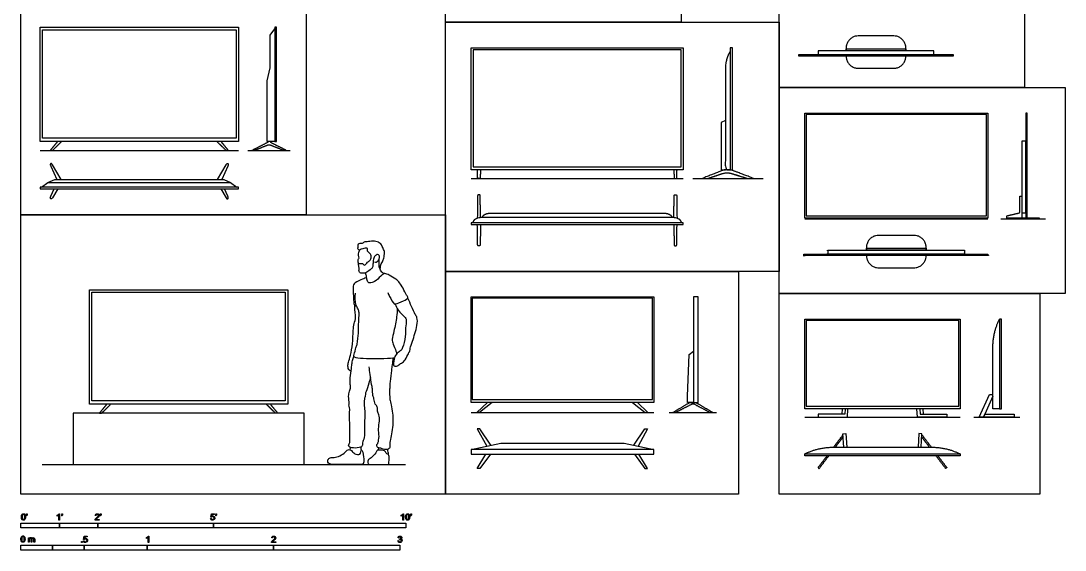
# Model space of a CAD drawing. Header units: millimetres. Extents: x 0.06 to 8.59, y -0.35 to 9.46.
# Drawn here: x 0.06 to 8.32, y -0.35 to 3.84 of the extents above; entities that cross this region are included whole.
import ezdxf

# ---------------------------------------------------------------- set-up
doc = ezdxf.new("R2010")
doc.units = ezdxf.units.MM
for name, color, linetype, true_color in [('AG-DETAIL-DIAGRAM', 7, 'Continuous', 0xccff66), ('AG-DIAGRAM', 7, 'Continuous', 0xfecc66), ('AG-DIGITAL', 7, 'Continuous', 0x66ccff), ('AG-PEOPLE', 7, 'Continuous', 0xfc6666), ('N-SYMB', 7, 'Continuous', 0x800040), ('X-VPRT', 6, 'Continuous', 0xff00ff)]:
    doc.layers.add(name, color=color, linetype=linetype, true_color=true_color)

msp = doc.modelspace()

# ---------------------------------------------------------------- linework, layer by layer
at = {"layer": 'AG-DETAIL-DIAGRAM'}
msp.add_lwpolyline([(0.4701, 0.7358), (0.4701, 0.3294), (2.2989, 0.3294), (2.2989, 0.7358)], close=True, dxfattribs=at)
at = {"layer": 'AG-DIAGRAM'}
msp.add_line((0.2251, 0.3294), (3.1029, 0.3294), dxfattribs=at)
for points in [[(0.2097, 2.8166), (1.7794, 2.8166)], [(1.8545, 2.8166), (2.1894, 2.8166)], [(3.6215, 2.5967), (5.3005, 2.5967)], [(5.3753, 2.5967), (5.9343, 2.5967)], [(6.2631, 2.2748), (7.7109, 2.2748)], [(7.8153, 2.2748), (8.1685, 2.2748)], [(3.6215, 0.7423), (5.0668, 0.7423)], [(5.1893, 0.7423), (5.564, 0.7423)], [(6.2631, 0.7036), (7.4918, 0.7036)], [(7.5998, 0.7036), (7.9649, 0.7036)]]:
    msp.add_lwpolyline(points, dxfattribs=at)
at = {"layer": 'AG-DIGITAL'}
for points in [[(0.2097, 3.7936), (1.7794, 3.7936), (1.7794, 2.8894), (0.2097, 2.8894)], [(0.2287, 3.7745), (1.7603, 3.7745), (1.7603, 2.9148), (0.2287, 2.9148)], [(2.0799, 3.7936), (2.0673, 3.7936), (2.0673, 2.8894), (2.0799, 2.8894)], [(3.6215, 3.6305), (5.3005, 3.6305), (5.3005, 2.6653), (3.6215, 2.6653)], [(3.6365, 2.6879), (5.2855, 2.6879), (5.2855, 3.6155), (3.6365, 3.6155)], [(5.6895, 3.6305), (5.6726, 3.6305), (5.6726, 2.6653), (5.6895, 2.6653)], [(7.441, 3.5765), (6.2123, 3.5765), (6.2123, 3.5665), (7.441, 3.5665)], [(7.284, 3.6077), (6.3694, 3.6077), (6.3694, 3.5765), (7.284, 3.5765)], [(7.0632, 3.6233), (7.0632, 3.6077), (6.5901, 3.6077), (6.5901, 3.6233)], [(6.2631, 3.113), (7.7109, 3.113), (7.7109, 2.281), (6.2631, 2.281)], [(6.2732, 2.2998), (7.7008, 2.2998), (7.7008, 3.1029), (6.2732, 3.1029)], [(8.0125, 3.113), (8.0125, 2.281), (8.0226, 2.281), (8.0226, 3.113)], [(7.9813, 2.8903), (7.9813, 2.3241), (8.0125, 2.3241), (8.0125, 2.8903)], [(0.2097, 2.5146), (1.7794, 2.5146), (1.7794, 2.5271), (0.2097, 2.5271)], [(5.3005, 2.2303), (5.3005, 2.2453), (3.6215, 2.2453), (3.6215, 2.2303)], [(7.2236, 2.2748), (7.2236, 2.281), (6.7505, 2.281), (6.7505, 2.2748)], [(7.8633, 2.2748), (8.1205, 2.2748), (8.1205, 2.281), (7.8633, 2.281)], [(7.2236, 2.0426), (7.2236, 2.027), (6.7505, 2.027), (6.7505, 2.0426)], [(0.5997, 1.7128), (2.1694, 1.7128), (2.1694, 0.8086), (0.5997, 0.8086)], [(0.6187, 1.6938), (2.1503, 1.6938), (2.1503, 0.834), (0.6187, 0.834)], [(3.6215, 1.6567), (5.0668, 1.6567), (5.0668, 0.8211), (3.6215, 0.8211)], [(5.42, 1.6567), (5.3827, 1.6567), (5.3827, 0.8211), (5.42, 0.8211)], [(3.6303, 0.8449), (5.058, 0.8449), (5.058, 1.6479), (3.6303, 1.6479)], [(6.2631, 1.4815), (7.4918, 1.4815), (7.4918, 0.7703), (6.2631, 0.7703)], [(6.273, 0.7915), (7.4819, 0.7915), (7.4819, 1.4715), (6.273, 1.4715)], [(7.821, 0.7703), (7.821, 1.4815), (7.8055, 1.4815), (7.8055, 0.7703)], [(7.9205, 0.7273), (7.9205, 0.7036), (7.6765, 0.7036), (7.6871, 0.7273)], [(5.0668, 0.4118), (5.0668, 0.449), (3.6215, 0.449), (3.6215, 0.4118)], [(6.8775, 0.4126), (7.4918, 0.4126), (7.4918, 0.3971), (6.8775, 0.3971), (6.2631, 0.3971), (6.2631, 0.4126)]]:
    msp.add_lwpolyline(points, close=True, dxfattribs=at)
for points in [[(2.0673, 2.8894), (2.0062, 2.8894), (2.0062, 3.3684), (2.0303, 3.4718), (2.0303, 3.7321), (2.0673, 3.7818)], [(5.6343, 3.0543), (5.6006, 3.0404), (5.6006, 2.6653), (5.6343, 2.6653)], [(0.3458, 2.8894), (0.3458, 2.8894)], [(0.2932, 2.6938), (0.3421, 2.5882)], [(0.376, 2.5882), (0.3078, 2.7048)], [(1.6131, 2.5882), (1.6813, 2.7048)], [(1.6959, 2.6938), (1.6469, 2.5882)], [(0.2214, 2.5271), (0.2712, 2.5641), (0.9945, 2.5641), (1.7178, 2.5641), (1.7676, 2.5271)], [(0.2712, 2.5641), (0.3263, 2.5882), (0.9945, 2.5882), (1.6627, 2.5882), (1.7178, 2.5641)], [(0.2932, 2.4543), (0.3211, 2.5146)], [(0.3495, 2.5146), (0.3078, 2.4433)], [(1.6396, 2.5146), (1.6813, 2.4433)], [(1.6959, 2.4543), (1.6679, 2.5146)], [(5.3827, 0.8211), (5.3336, 0.8211), (5.3336, 0.8721), (5.3479, 1.2007), (5.3827, 1.227)], [(7.7511, 0.8699), (7.6765, 0.7036), (7.6442, 0.7036), (7.7258, 0.8853), (7.7511, 0.8853)], [(0.7358, 0.8086), (0.7358, 0.8086)], [(3.7886, 0.8211), (3.6882, 0.7423), (3.6672, 0.7423), (3.7499, 0.8211)], [(4.8996, 0.8211), (5.0001, 0.7423), (5.0211, 0.7423), (4.9383, 0.8211)], [(6.5812, 0.7703), (6.5786, 0.7273), (6.5786, 0.7273), (6.3679, 0.7273), (6.3679, 0.7036), (6.6008, 0.7036), (6.6048, 0.7703)], [(6.5576, 0.7703), (6.5549, 0.7273)], [(7.1738, 0.7703), (7.1764, 0.7273), (7.1764, 0.7273), (7.3871, 0.7273), (7.3871, 0.7036), (7.1542, 0.7036), (7.1501, 0.7703)], [(7.1974, 0.7703), (7.2, 0.7273)], [(3.7775, 0.4817), (3.6912, 0.6126), (3.6698, 0.6126), (3.7446, 0.4748)], [(4.9108, 0.4817), (4.9971, 0.6126), (5.0185, 0.6126), (4.9437, 0.4748)], [(3.6215, 0.449), (3.8562, 0.4982), (4.8321, 0.4982), (5.0668, 0.449)], [(6.571, 0.467), (6.5646, 0.5724), (6.5881, 0.5739), (6.5947, 0.467)], [(7.1839, 0.467), (7.1904, 0.5724), (7.1668, 0.5739), (7.1603, 0.467)], [(3.7741, 0.4118), (3.6912, 0.2976), (3.6698, 0.2976), (3.7381, 0.4118)], [(4.9142, 0.4118), (4.9971, 0.2976), (5.0185, 0.2976), (4.9502, 0.4118)]]:
    msp.add_lwpolyline(points, dxfattribs=at)
for centre, start, end in [((0.2915, 2.8182), 140.15591, 270), ((0.3056, 2.8182), 270, 314.29166), ((1.6835, 2.8182), 225.70834, 270), ((1.6975, 2.8182), 270, 39.84409), ((0.6815, 0.7374), 140.15591, 270), ((0.6956, 0.7374), 270, 314.29166), ((2.0735, 0.7374), 225.70834, 270), ((2.0875, 0.7374), 270, 39.84409)]:
    msp.add_arc(centre, 0.00161, start, end, dxfattribs=at)
for points, weights, knots in [([(7.0632, 3.6077), (7.0632, 3.6181), (7.0632, 3.6286), (7.0632, 3.7257), (6.9661, 3.7257), (6.8267, 3.7257), (6.6873, 3.7257), (6.5901, 3.7257), (6.5901, 3.6286), (6.5901, 3.6181), (6.5901, 3.6077)], [1, 1, 1, 0.707106781187, 1, 1, 1, 0.707106781187, 1, 1, 1], [14.972554, 14.972554, 14.972554, 15.046573, 15.046573, 15.547264, 15.547264, 19.338181, 19.338181, 19.838873, 19.838873, 19.912891, 19.912891, 19.912891]), ([(6.5901, 3.5665), (6.5901, 3.5661), (6.5901, 3.5657), (6.5901, 3.4686), (6.6873, 3.4686), (6.8267, 3.4686), (6.9661, 3.4686), (7.0632, 3.4686), (7.0632, 3.5657), (7.0632, 3.5661), (7.0632, 3.5665)], [1, 1, 1, 0.707106781187, 1, 1, 1, 0.707106781187, 1, 1, 1], [10.028404, 10.028404, 10.028404, 10.031049, 10.031049, 10.53174, 10.53174, 14.322657, 14.322657, 14.823348, 14.823348, 14.825993, 14.825993, 14.825993]), ([(3.6957, 2.6653), (3.6946, 2.6312), (3.6934, 2.6013), (3.6932, 2.5967), (3.6886, 2.5967), (3.6831, 2.5967), (3.6776, 2.5967), (3.673, 2.5967), (3.6728, 2.6013), (3.6716, 2.6312), (3.6705, 2.6653)], [1, 1, 1, 0.720881460336, 1, 1, 1, 0.720881460336, 1, 1, 1], [0.2798558, 0.2798558, 0.2798558, 0.4073753, 0.4073753, 0.4257397, 0.4257397, 0.461749, 0.461749, 0.4801134, 0.4801134, 0.6076329, 0.6076329, 0.6076329]), ([(5.2262, 2.6653), (5.2274, 2.6312), (5.2286, 2.6013), (5.2288, 2.5967), (5.2334, 2.5967), (5.2389, 2.5967), (5.2443, 2.5967), (5.249, 2.5967), (5.2491, 2.6013), (5.2503, 2.6312), (5.2515, 2.6653)], [1, 1, 1, 0.720881460336, 1, 1, 1, 0.720881460336, 1, 1, 1], [0.2798558, 0.2798558, 0.2798558, 0.4073753, 0.4073753, 0.4257397, 0.4257397, 0.461749, 0.461749, 0.4801134, 0.4801134, 0.6076329, 0.6076329, 0.6076329]), ([(3.6956, 2.2853), (3.6945, 2.387), (3.6934, 2.4557), (3.6932, 2.467), (3.6886, 2.467), (3.6831, 2.467), (3.6776, 2.467), (3.673, 2.467), (3.6728, 2.4557), (3.6717, 2.3855), (3.6705, 2.2809)], [1, 1, 1, 0.720881460336, 1, 1, 1, 0.720881460336, 1, 1, 1], [0.2869199, 0.2869199, 0.2869199, 0.4073753, 0.4073753, 0.4257397, 0.4257397, 0.461749, 0.461749, 0.4801134, 0.4801134, 0.6031481, 0.6031481, 0.6031481]), ([(5.2264, 2.2853), (5.2275, 2.387), (5.2286, 2.4557), (5.2288, 2.467), (5.2334, 2.467), (5.2389, 2.467), (5.2443, 2.467), (5.249, 2.467), (5.2491, 2.4557), (5.2503, 2.3855), (5.2514, 2.2809)], [1, 1, 1, 0.720881460336, 1, 1, 1, 0.720881460336, 1, 1, 1], [0.2869199, 0.2869199, 0.2869199, 0.4073753, 0.4073753, 0.4257397, 0.4257397, 0.461749, 0.461749, 0.4801134, 0.4801134, 0.6031481, 0.6031481, 0.6031481]), ([(3.6957, 2.2303), (3.6946, 2.1472), (3.6934, 2.0744), (3.6932, 2.0631), (3.6886, 2.0631), (3.6831, 2.0631), (3.6776, 2.0631), (3.673, 2.0631), (3.6728, 2.0744), (3.6716, 2.1472), (3.6705, 2.2303)], [1, 1, 1, 0.720881460336, 1, 1, 1, 0.720881460336, 1, 1, 1], [0.2798558, 0.2798558, 0.2798558, 0.4073753, 0.4073753, 0.4257397, 0.4257397, 0.461749, 0.461749, 0.4801134, 0.4801134, 0.6076329, 0.6076329, 0.6076329]), ([(5.2262, 2.2303), (5.2274, 2.1472), (5.2286, 2.0744), (5.2288, 2.0631), (5.2334, 2.0631), (5.2389, 2.0631), (5.2443, 2.0631), (5.249, 2.0631), (5.2491, 2.0744), (5.2503, 2.1472), (5.2515, 2.2303)], [1, 1, 1, 0.720881460336, 1, 1, 1, 0.720881460336, 1, 1, 1], [0.2798558, 0.2798558, 0.2798558, 0.4073753, 0.4073753, 0.4257397, 0.4257397, 0.461749, 0.461749, 0.4801134, 0.4801134, 0.6076329, 0.6076329, 0.6076329]), ([(7.2236, 2.027), (7.2236, 2.0375), (7.2236, 2.0479), (7.2236, 2.145), (7.1264, 2.145), (6.987, 2.145), (6.8476, 2.145), (6.7505, 2.145), (6.7505, 2.0479), (6.7505, 2.0375), (6.7505, 2.027)], [1, 1, 1, 0.707106781187, 1, 1, 1, 0.707106781187, 1, 1, 1], [4.941506, 4.941506, 4.941506, 5.015524, 5.015524, 5.516216, 5.516216, 9.307133, 9.307133, 9.807824, 9.807824, 9.881843, 9.881843, 9.881843]), ([(6.7505, 1.9858), (6.7505, 1.9854), (6.7505, 1.985), (6.7505, 1.8879), (6.8476, 1.8879), (6.987, 1.8879), (7.1264, 1.8879), (7.2236, 1.8879), (7.2236, 1.985), (7.2236, 1.9854), (7.2236, 1.9858)], [1, 1, 1, 0.707106781187, 1, 1, 1, 0.707106781187, 1, 1, 1], [10.028404, 10.028404, 10.028404, 10.031049, 10.031049, 10.53174, 10.53174, 14.322657, 14.322657, 14.823348, 14.823348, 14.825993, 14.825993, 14.825993])]:
    msp.add_rational_spline(points, weights, degree=2, knots=knots, dxfattribs=at)
for points, knots in [([(5.6726, 3.6036), (5.6343, 3.5409), (5.6343, 3.4628), (5.6343, 3.0104), (5.6343, 2.6653), (5.6535, 2.6653), (5.6726, 2.6653)], [0, 0, 0, 0.484085, 0.484085, 1.826321, 1.826321, 1.93422, 1.93422, 1.93422]), ([(2.0135, 2.8894), (2.0135, 2.8824), (2.0085, 2.88), (1.9454, 2.8482), (1.8859, 2.8166), (1.8927, 2.8166), (1.903, 2.8173), (1.9554, 2.8386), (2.0078, 2.8599), (2.0219, 2.8656), (2.0366, 2.8597), (2.0887, 2.8385), (2.1443, 2.8166), (2.1491, 2.8166), (2.156, 2.82), (2.0978, 2.8486), (2.0395, 2.8781), (2.0341, 2.8807), (2.0341, 2.8894)], [-0.041061, -0.041061, -0.041061, 0, 0, 0.492181, 0.492181, 0.548629, 0.548629, 0.919783, 0.919783, 1.021612, 1.021612, 1.402544, 1.402544, 1.488677, 1.488677, 1.938211, 1.938211, 1.976877, 1.976877, 1.976877]), ([(5.6746, 2.6378), (5.7408, 2.6173), (5.807, 2.5967), (5.8382, 2.5967), (5.8567, 2.5967), (5.7658, 2.631), (5.6748, 2.6653), (5.6512, 2.6653), (5.6275, 2.6653), (5.5402, 2.631), (5.4529, 2.5967), (5.4685, 2.5967), (5.4968, 2.5967), (5.5526, 2.6152), (5.6084, 2.6338), (5.6449, 2.6459), (5.6807, 2.6359)], [1.92283, 1.92283, 1.92283, 2.686252, 2.686252, 3.686252, 3.686252, 4.020911, 4.020911, 4.095087, 4.095087, 4.42012, 4.42012, 5.42012, 5.42012, 6.10829, 6.10829, 6.356085, 6.356085, 6.356085]), ([(7.8633, 2.281), (7.8633, 2.2906), (7.8633, 2.3002), (7.9145, 2.312), (7.9657, 2.3238), (7.9657, 2.3899), (7.9657, 2.456), (7.9735, 2.456), (7.9813, 2.456), (7.9813, 2.3685), (7.9813, 2.281)], [0, 0, 0, 1, 1, 2, 2, 3, 3, 4, 4, 5, 5, 5]), ([(5.2168, 2.2856), (5.1988, 2.3192), (5.1361, 2.3192), (4.8487, 2.3192), (4.461, 2.3192), (4.0732, 2.3192), (3.7859, 2.3192), (3.7231, 2.3192), (3.7052, 2.2856)], [0, 0, 0, 0.362542, 0.362542, 2.248005, 2.248005, 4.133468, 4.133468, 4.49601, 4.49601, 4.49601]), ([(5.2878, 2.2453), (5.2757, 2.2856), (5.2168, 2.2856), (5.1643, 2.2856), (4.5897, 2.2856), (4.5218, 2.2856), (4.461, 2.2856), (4.4001, 2.2856), (4.3323, 2.2856), (3.7577, 2.2856), (3.7052, 2.2856), (3.6463, 2.2856), (3.6342, 2.2453)], [0, 0, 0, 0.484085, 0.484085, 1.163273, 1.163273, 1.239694, 1.239694, 1.316115, 1.316115, 1.995303, 1.995303, 2.479388, 2.479388, 2.479388]), ([(7.7109, 1.9958), (6.987, 1.9958), (6.2631, 1.9958), (6.2631, 1.9908), (6.2631, 1.9858), (6.987, 1.9858), (7.7109, 1.9858), (7.7109, 1.9908), (7.7109, 1.9958)], [0, 0, 0, 1.500266, 1.500266, 2.489535, 2.489535, 3.989801, 3.989801, 4.97907, 4.97907, 4.97907]), ([(7.5273, 2.027), (6.987, 2.027), (6.4467, 2.027), (6.4467, 2.0114), (6.4467, 1.9958), (6.987, 1.9958), (7.5273, 1.9958), (7.5273, 2.0114), (7.5273, 2.027)], [0, 0, 0, 1.500266, 1.500266, 2.489535, 2.489535, 3.989801, 3.989801, 4.97907, 4.97907, 4.97907]), ([(7.8055, 0.7703), (7.7783, 0.7703), (7.7511, 0.7703), (7.7511, 0.9309), (7.7511, 1.2439), (7.7511, 1.3789), (7.8055, 1.4815)], [0, 0, 0, 0.178302, 0.178302, 2.044902, 2.044902, 3.096187, 3.096187, 3.096187]), ([(5.3638, 0.8043), (5.3784, 0.8117), (5.3909, 0.8052), (5.4503, 0.7738), (5.5096, 0.7423), (5.5218, 0.7423), (5.5341, 0.7423), (5.4671, 0.7817), (5.4, 0.8211), (5.3761, 0.8211), (5.3523, 0.8211), (5.2857, 0.7817), (5.2192, 0.7423), (5.2306, 0.7423), (5.2421, 0.7423), (5.3029, 0.7733), (5.3638, 0.8043)], [0.523161, 0.523161, 0.523161, 0.623318, 0.623318, 1.063785, 1.063785, 1.14441, 1.14441, 1.654779, 1.654779, 1.811179, 1.811179, 2.318631, 2.318631, 2.393836, 2.393836, 2.841792, 2.841792, 2.841792]), ([(6.2631, 0.4126), (6.3657, 0.467), (6.5007, 0.467), (6.7299, 0.467), (6.8775, 0.467), (7.025, 0.467), (7.2543, 0.467), (7.3892, 0.467), (7.4918, 0.4126)], [-3.096187, -3.096187, -3.096187, -2.044902, -2.044902, -0.677575, -0.677575, 0.689751, 0.689751, 1.741036, 1.741036, 1.741036]), ([(6.438, 0.3971), (6.4029, 0.3508), (6.3679, 0.3045), (6.3724, 0.3011), (6.3769, 0.2976), (6.4145, 0.3474), (6.4522, 0.3971)], [1.9228734, 1.9228734, 1.9228734, 2.3041156, 2.3041156, 2.3411853, 2.3411853, 2.7504795, 2.7504795, 2.7504795]), ([(7.3169, 0.3971), (7.352, 0.3508), (7.3871, 0.3045), (7.3826, 0.3011), (7.3781, 0.2976), (7.3404, 0.3474), (7.3028, 0.3971)], [1.9228734, 1.9228734, 1.9228734, 2.3041156, 2.3041156, 2.3411853, 2.3411853, 2.7504795, 2.7504795, 2.7504795])]:
    msp.add_open_spline(points, degree=2, knots=knots, dxfattribs=at)
for points, degree in [([(0.3395, 2.8782), (0.3149, 2.8487), (0.2903, 2.8192)], 2), ([(0.2915, 2.8166), (0.2985, 2.8166), (0.3056, 2.8166)], 2), ([(0.3067, 2.8171), (0.3388, 2.8484), (0.3709, 2.8797)], 2), ([(0.3458, 2.8894), (0.3458, 2.8858), (0.3395, 2.8782)], 2), ([(0.3709, 2.8797), (0.3769, 2.8856), (0.3769, 2.8894)], 2), ([(1.6182, 2.8797), (1.6122, 2.8856), (1.6122, 2.8894)], 2), ([(1.6824, 2.8171), (1.6503, 2.8484), (1.6182, 2.8797)], 2), ([(1.6433, 2.8894), (1.6433, 2.8858), (1.6496, 2.8782)], 2), ([(1.6496, 2.8782), (1.6742, 2.8487), (1.6988, 2.8192)], 2), ([(1.6975, 2.8166), (1.6905, 2.8166), (1.6835, 2.8166)], 2), ([(0.3078, 2.7048), (0.3022, 2.715), (0.2925, 2.7162), (0.2901, 2.7082), (0.2901, 2.7051), (0.2901, 2.7005), (0.2932, 2.6938)], 3), ([(1.6813, 2.7048), (1.6868, 2.715), (1.6966, 2.7162), (1.699, 2.7082), (1.699, 2.7051), (1.699, 2.7005), (1.6959, 2.6938)], 3), ([(5.6807, 2.6359), (5.7107, 2.6266), (5.7408, 2.6173)], 2), ([(0.3078, 2.4433), (0.3022, 2.4331), (0.2925, 2.4319), (0.2901, 2.4399), (0.2901, 2.443), (0.2901, 2.4476), (0.2932, 2.4543)], 3), ([(1.6813, 2.4433), (1.6868, 2.4331), (1.6966, 2.4319), (1.699, 2.4399), (1.699, 2.443), (1.699, 2.4476), (1.6959, 2.4543)], 3), ([(6.7505, 1.9858), (6.7505, 1.9854), (6.7505, 1.985)], 2), ([(7.2236, 1.985), (7.2236, 1.9854), (7.2236, 1.9858)], 2), ([(0.7295, 0.7974), (0.7049, 0.7679), (0.6803, 0.7385)], 2), ([(0.6967, 0.7363), (0.7288, 0.7676), (0.7609, 0.7989)], 2), ([(0.7358, 0.8086), (0.7358, 0.805), (0.7295, 0.7974)], 2), ([(0.7609, 0.7989), (0.7669, 0.8048), (0.7669, 0.8086)], 2), ([(2.0082, 0.7989), (2.0022, 0.8048), (2.0022, 0.8086)], 2), ([(2.0724, 0.7363), (2.0403, 0.7676), (2.0082, 0.7989)], 2), ([(2.0333, 0.8086), (2.0333, 0.805), (2.0396, 0.7974)], 2), ([(2.0396, 0.7974), (2.0642, 0.7679), (2.0888, 0.7385)], 2), ([(0.6815, 0.7358), (0.6886, 0.7358), (0.6956, 0.7358)], 2), ([(2.0875, 0.7358), (2.0805, 0.7358), (2.0735, 0.7358)], 2), ([(6.5651, 0.565), (6.5279, 0.516), (6.4908, 0.4669)], 2), ([(6.505, 0.467), (6.5356, 0.5073), (6.5661, 0.5477)], 2), ([(7.2499, 0.467), (7.2194, 0.5073), (7.1888, 0.5477)], 2), ([(7.1899, 0.565), (7.227, 0.516), (7.2641, 0.4669)], 2)]:
    msp.add_open_spline(points, degree=degree, dxfattribs=at)
at = {"layer": 'AG-PEOPLE'}
for points, knots in [([(2.8916, 1.9554), (2.8912, 1.9482), (2.891, 1.9346), (2.8889, 1.8983), (2.895, 1.8861), (2.9065, 1.8807), (2.8995, 1.9069), (2.9214, 1.9348), (2.9314, 1.9633), (2.9339, 1.9855), (2.9386, 2.011), (2.9333, 2.0265), (2.9229, 2.0412), (2.9139, 2.0735), (2.8877, 2.0919), (2.8447, 2.1039), (2.7998, 2.092), (2.7784, 2.0963), (2.7606, 2.0775), (2.7217, 2.0811), (2.7289, 2.0584), (2.7167, 2.04), (2.7328, 2.0302), (2.7396, 2.0281)], [0, 0, 0, 0, 0.26703, 0.608672, 0.818233, 0.964799, 1.214697, 1.560125, 1.873082, 2.146065, 2.433447, 2.658487, 2.899953, 3.223645, 3.540201, 3.921805, 4.308886, 4.561383, 4.84315, 5.15994, 5.391332, 5.636704, 5.901826, 5.901826, 5.901826, 5.901826]), ([(2.8564, 1.9341), (2.8616, 1.9325), (2.875, 1.9281), (2.8969, 1.9599), (2.8973, 1.9849), (2.8788, 1.9997), (2.8606, 1.9807), (2.8504, 1.9736), (2.8441, 1.9337), (2.8452, 1.8988), (2.8338, 1.8775), (2.7952, 1.8528), (2.7868, 1.8465), (2.7466, 1.8405), (2.7285, 1.8624), (2.7388, 1.8813), (2.7306, 1.8919), (2.735, 1.8997), (2.7291, 1.9069), (2.7281, 1.9247), (2.7432, 1.9206), (2.7629, 1.9265), (2.7745, 1.9037), (2.7907, 1.9179), (2.8005, 1.9348), (2.8259, 1.9448), (2.8322, 1.9728), (2.831, 1.9918), (2.8144, 2.0075), (2.799, 2.019), (2.8025, 2.0356), (2.7981, 2.0473), (2.7619, 2.0386), (2.7405, 2.0345), (2.7297, 2.0088), (2.7242, 1.9899), (2.7337, 1.9637), (2.7278, 1.9568), (2.7209, 1.9442), (2.7308, 1.9211)], [0, 0, 0, 0, 0.243531, 0.596356, 0.891788, 1.141281, 1.424326, 1.637977, 2.010229, 2.3682, 2.662495, 3.057553, 3.268605, 3.63336, 3.922095, 4.180575, 4.381943, 4.541482, 4.722571, 4.942674, 5.148741, 5.411243, 5.669648, 5.906791, 6.178716, 6.479832, 6.78957, 7.046557, 7.32879, 7.584062, 7.817676, 7.994362, 8.344881, 8.629749, 8.928732, 9.204593, 9.504794, 9.681289, 9.948396, 9.948396, 9.948396, 9.948396]), ([(2.9627, 1.6911), (2.9668, 1.6808), (2.9736, 1.6639), (3.0104, 1.5969), (3.0247, 1.6014), (3.0844, 1.6218), (3.1314, 1.6507), (3.1069, 1.6713), (3.0837, 1.7275), (3.0562, 1.7696), (3.0267, 1.8005), (2.9745, 1.8271), (2.9384, 1.8499), (2.9045, 1.8209), (2.8606, 1.7752), (2.822, 1.7654), (2.8002, 1.7732), (2.7958, 1.8067), (2.79, 1.8367), (2.7867, 1.844), (2.7852, 1.8475)], [0, 0, 0, 0, 0.330539, 0.806998, 0.996993, 1.461301, 1.849077, 2.115103, 2.56591, 2.975574, 3.347058, 3.788511, 4.137824, 4.494372, 4.95807, 5.30782, 5.553295, 5.878537, 6.197117, 6.389301, 6.389301, 6.389301, 6.389301]), ([(2.9369, 1.8418), (2.9283, 1.844), (2.9107, 1.8518), (2.9017, 1.8733), (2.9002, 1.884)], [0, 0, 0, 0, 0.2960149, 0.6212073, 0.6212073, 0.6212073, 0.6212073]), ([(2.7943, 1.8132), (2.7838, 1.8079), (2.765, 1.7961), (2.6958, 1.7751), (2.6849, 1.7319), (2.6889, 1.6683), (2.693, 1.608), (2.6949, 1.5892), (2.7082, 1.5863), (2.7137, 1.5866)], [0, 0, 0, 0, 0.339964, 0.80652, 1.165215, 1.631562, 2.078824, 2.305119, 2.536416, 2.536416, 2.536416, 2.536416]), ([(3.0141, 1.1726), (3.0107, 1.1723), (2.9851, 1.1709), (2.9014, 1.1624), (2.7138, 1.1675), (2.6912, 1.1856), (2.6976, 1.2045), (2.7074, 1.2559), (2.721, 1.2787), (2.7225, 1.323), (2.7319, 1.3656), (2.7274, 1.4345), (2.7393, 1.5308), (2.7275, 1.5596), (2.7044, 1.5985), (2.7007, 1.6573), (2.7062, 1.6861)], [3.098874, 3.098874, 3.098874, 3.098874, 3.202583, 3.789549, 4.574137, 4.828024, 5.065443, 5.47769, 5.780238, 6.148714, 6.525317, 7.011032, 7.570454, 7.879666, 8.253114, 8.790161, 8.790161, 8.790161, 8.790161]), ([(2.6708, 1.0666), (2.6653, 1.0689), (2.653, 1.0745), (2.6434, 1.11), (2.6504, 1.14), (2.6683, 1.1986), (2.6846, 1.2838), (2.6879, 1.3915), (2.6938, 1.4445), (2.7119, 1.4953), (2.7016, 1.5395), (2.7005, 1.573), (2.6996, 1.5897)], [0, 0, 0, 0, 0.242835, 0.572258, 0.891124, 1.329507, 1.876153, 2.46963, 2.89117, 3.29826, 3.680707, 4.086487, 4.086487, 4.086487, 4.086487]), ([(3.0212, 1.6004), (3.0273, 1.584), (3.0381, 1.5527), (3.1021, 1.4945), (3.1114, 1.4715), (3.0993, 1.4081), (3.1046, 1.3459), (3.082, 1.2565), (3.067, 1.2299), (3.0335, 1.2146), (3.0125, 1.1748), (3.0098, 1.1478), (3.0042, 1.119), (3.0105, 1.1077), (3.0416, 1.1064), (3.0605, 1.1314), (3.0976, 1.145), (3.1179, 1.1985), (3.1386, 1.2292), (3.1375, 1.2532), (3.1587, 1.3098), (3.1966, 1.4255), (3.1973, 1.4929), (3.1776, 1.5179), (3.1503, 1.5844), (3.1299, 1.6253), (3.1193, 1.6471)], [0, 0, 0, 0, 0.414324, 0.932195, 1.212841, 1.651743, 2.127965, 2.668615, 2.977587, 3.312641, 3.687738, 3.99564, 4.296109, 4.480269, 4.773257, 5.086809, 5.435557, 5.864053, 6.207059, 6.469237, 6.907849, 7.555057, 8.008555, 8.319022, 8.796193, 9.28446, 9.28446, 9.28446, 9.28446]), ([(3.0371, 1.5646), (3.036, 1.5426), (3.0332, 1.4993), (3.0125, 1.3876), (2.993, 1.3226), (3.004, 1.2833), (3.0244, 1.2385), (3.0308, 1.2127), (3.0319, 1.2062)], [0, 0, 0, 0, 0.465787, 1.077907, 1.544913, 1.899597, 2.345668, 2.514932, 2.514932, 2.514932, 2.514932]), ([(2.8239, 1.0226), (2.8204, 1.0059), (2.813, 0.9754), (2.7931, 0.9079), (2.7822, 0.8919), (2.7864, 0.8728), (2.7744, 0.8476), (2.7765, 0.8237), (2.7734, 0.806), (2.7775, 0.7776), (2.7814, 0.719), (2.7743, 0.6255), (2.7821, 0.544), (2.7581, 0.5037), (2.764, 0.4822), (2.7477, 0.461), (2.6903, 0.4581), (2.6534, 0.4669), (2.6498, 0.4853), (2.6649, 0.5036), (2.6593, 0.5409), (2.6631, 0.6297), (2.6564, 0.7244), (2.6607, 0.7568), (2.66, 0.7786), (2.6521, 0.8009), (2.6589, 0.8123), (2.6546, 0.8275), (2.6513, 0.8419), (2.6548, 0.8534), (2.6482, 0.8641), (2.6562, 0.9016), (2.6685, 0.9334), (2.6641, 0.9639), (2.6636, 1.0159), (2.6741, 1.0889), (2.6783, 1.1314), (2.6822, 1.1535), (2.6895, 1.176), (2.6942, 1.1866)], [0, 0, 0, 0, 0.410477, 0.884154, 1.127421, 1.364958, 1.665076, 1.942741, 2.180538, 2.477199, 2.914031, 3.479328, 3.998925, 4.37158, 4.621699, 4.886683, 5.321834, 5.662798, 5.874338, 6.134901, 6.471961, 7.023508, 7.586797, 7.905519, 8.169205, 8.439332, 8.636898, 8.859128, 9.081359, 9.268984, 9.458878, 9.807201, 10.145548, 10.4531, 10.867279, 11.367421, 11.737083, 12.005821, 12.343761, 12.343761, 12.343761, 12.343761]), ([(3.003, 1.1718), (3.0008, 1.1544), (2.9962, 1.1182), (2.991, 1.0747), (2.9784, 0.9881), (2.9781, 0.9355), (2.9731, 0.9046), (2.9777, 0.8823), (2.976, 0.8556), (2.9799, 0.8456), (2.9881, 0.796), (3.0029, 0.7333), (3.0042, 0.6087), (2.9738, 0.4984), (2.9797, 0.4721), (2.9749, 0.459), (2.9641, 0.4501), (2.9414, 0.4442), (2.9087, 0.4589), (2.8768, 0.4638), (2.8719, 0.4825), (2.8793, 0.4917), (2.886, 0.5018), (2.8964, 0.5549), (2.8845, 0.6122), (2.8978, 0.6723), (2.8958, 0.7228), (2.8753, 0.7501), (2.884, 0.7872), (2.8577, 0.805), (2.8546, 0.8524), (2.8413, 0.8741), (2.8422, 0.9317), (2.8309, 0.9628), (2.8213, 1.0455), (2.8165, 1.0828), (2.8143, 1.1027)], [0, 0, 0, 0, 0.41545, 0.802624, 1.337771, 1.759905, 2.068716, 2.345348, 2.631519, 2.820281, 3.206966, 3.675727, 4.326582, 4.935492, 5.213319, 5.410809, 5.617649, 5.883897, 6.23084, 6.547638, 6.768586, 6.953266, 7.146876, 7.555304, 8.003415, 8.452472, 8.851897, 9.176277, 9.502637, 9.805342, 10.18398, 10.481835, 10.898685, 11.242679, 11.753985, 12.198044, 12.198044, 12.198044, 12.198044]), ([(2.7605, 0.3322), (2.7666, 0.334), (2.7724, 0.3427), (2.7746, 0.3864), (2.7568, 0.4594), (2.7478, 0.4274), (2.7444, 0.4054), (2.694, 0.4099), (2.6787, 0.4418), (2.6448, 0.453), (2.6171, 0.4169), (2.5731, 0.3912), (2.5272, 0.3833), (2.5043, 0.3854), (2.4857, 0.3674), (2.4856, 0.347), (2.5021, 0.328), (2.5602, 0.3301), (2.6763, 0.3291), (2.7498, 0.3289), (2.7605, 0.3322)], [0, 0, 0, 0, 0.19988, 0.610393, 1.03837, 1.269822, 1.526349, 1.889255, 2.226543, 2.52756, 2.894209, 3.309658, 3.696968, 3.967954, 4.241702, 4.488756, 4.745331, 5.175756, 5.914082, 6.271971, 6.271971, 6.271971, 6.271971]), ([(2.6638, 0.4658), (2.6637, 0.4625), (2.6631, 0.4559), (2.6617, 0.4496), (2.6607, 0.4465)], [0, 0, 0, 0, 0.1795302, 0.358347, 0.358347, 0.358347, 0.358347]), ([(2.7537, 0.4433), (2.7526, 0.4475), (2.7508, 0.456), (2.7505, 0.4646), (2.7507, 0.4689)], [0, 0, 0, 0, 0.2064548, 0.4113905, 0.4113905, 0.4113905, 0.4113905]), ([(2.9701, 0.4003), (2.9751, 0.3904), (2.9702, 0.3609), (2.9712, 0.3291), (2.9481, 0.3289), (2.8953, 0.3302), (2.7974, 0.3254), (2.8043, 0.3544), (2.8076, 0.3717), (2.8316, 0.3787), (2.8691, 0.4204), (2.8746, 0.4453), (2.9121, 0.4414), (2.9379, 0.4426), (2.9477, 0.4161), (2.9659, 0.4084), (2.9701, 0.4003)], [0, 0, 0, 0, 0.36419, 0.665365, 0.892851, 1.335102, 1.864146, 2.128813, 2.358365, 2.632374, 3.059388, 3.326432, 3.65539, 3.936805, 4.218132, 4.517335, 4.517335, 4.517335, 4.517335]), ([(2.8888, 0.4627), (2.8879, 0.4584), (2.8856, 0.45), (2.8833, 0.4444), (2.882, 0.4416)], [0, 0, 0, 0, 0.2074035, 0.3801715, 0.3801715, 0.3801715, 0.3801715]), ([(2.9668, 0.405), (2.967, 0.4094), (2.9674, 0.4182), (2.9618, 0.4368), (2.9617, 0.4458), (2.9617, 0.4504)], [0, 0, 0, 0, 0.2083968, 0.457684, 0.6696307, 0.6696307, 0.6696307, 0.6696307])]:
    msp.add_open_spline(points, degree=3, knots=knots, dxfattribs=at)
at = {"layer": 'N-SYMB'}
for points in [[(0.1024, -0.0769), (0.1009, -0.0745)], [(0.1015, -0.0675), (0.1015, -0.0603), (0.1081, -0.0603), (0.1081, -0.066)], [(0.1045, -0.0675), (0.1015, -0.0675)], [(0.3449, -0.0793), (0.3449, -0.0733)], [(0.3633, -0.1109), (0.3573, -0.1109), (0.3573, -0.0718)], [(0.3594, -0.0606), (0.3633, -0.0606), (0.3633, -0.1109)], [(0.3814, -0.0769), (0.3798, -0.0745)], [(0.3804, -0.0675), (0.3804, -0.0603), (0.3871, -0.0603), (0.3871, -0.066)], [(0.3835, -0.0675), (0.3804, -0.0675)], [(0.6515, -0.076), (0.6452, -0.0754)], [(0.6862, -0.0769), (0.6846, -0.0745)], [(0.6852, -0.0675), (0.6852, -0.0603), (0.6919, -0.0603), (0.6919, -0.066)], [(0.6883, -0.0675), (0.6852, -0.0675)], [(1.5662, -0.088), (1.5605, -0.0874), (1.5653, -0.0615), (1.5903, -0.0615), (1.5903, -0.0675), (1.5701, -0.0675), (1.5674, -0.0811)], [(1.6006, -0.0769), (1.599, -0.0745)], [(1.5996, -0.0675), (1.5996, -0.0603), (1.6063, -0.0603), (1.6063, -0.066)], [(1.6027, -0.0675), (1.5996, -0.0675)], [(3.0685, -0.0793), (3.0685, -0.0733)], [(3.0869, -0.1109), (3.0809, -0.1109), (3.0809, -0.0718)], [(3.083, -0.0606), (3.0869, -0.0606), (3.0869, -0.1109)], [(3.1438, -0.0769), (3.1423, -0.0745)], [(3.1429, -0.0675), (3.1429, -0.0603), (3.1496, -0.0603), (3.1496, -0.066)], [(3.1462, -0.0675), (3.1429, -0.0675)], [(0.6771, -0.1052), (0.6771, -0.1109), (0.6443, -0.1109)], [(0.6527, -0.1052), (0.6771, -0.1052)], [(1.5593, -0.098), (1.5659, -0.0974)], [(0.5588, -0.2649), (0.5528, -0.2643), (0.5576, -0.2384), (0.5826, -0.2384), (0.5826, -0.2445), (0.5627, -0.2445), (0.56, -0.258)], [(1.0663, -0.2375), (1.0702, -0.2375), (1.0702, -0.2878)], [(0.1175, -0.2867), (0.1175, -0.2506), (0.1229, -0.2506), (0.1229, -0.2557)], [(0.1235, -0.2681), (0.1235, -0.2867), (0.1175, -0.2867)], [(0.1452, -0.2657), (0.1452, -0.2867), (0.1389, -0.2867), (0.1389, -0.2632)], [(0.1666, -0.262), (0.1666, -0.2867), (0.1606, -0.2867), (0.1606, -0.2642)], [(0.5519, -0.2749), (0.5582, -0.2743)], [(1.0519, -0.2562), (1.0519, -0.2502)], [(1.0702, -0.2878), (1.0642, -0.2878), (1.0642, -0.2487)], [(2.0747, -0.2821), (2.0747, -0.2878), (2.0419, -0.2878)], [(2.0491, -0.2529), (2.0428, -0.2523)], [(2.0503, -0.2821), (2.0747, -0.2821)], [(3.0422, -0.2749), (3.0485, -0.274)], [(3.0491, -0.2517), (3.0428, -0.2508)], [(3.0546, -0.2643), (3.0552, -0.2589)]]:
    msp.add_lwpolyline(points, dxfattribs=at)
for points in [[(0.0573, -0.1723), (0.0573, -0.1342), (0.3621, -0.1342), (0.3621, -0.1723)], [(0.3621, -0.1723), (0.3621, -0.1342), (0.6669, -0.1342), (0.6669, -0.1723)], [(0.6669, -0.1723), (0.6669, -0.1342), (1.5813, -0.1342), (1.5813, -0.1723)], [(1.5813, -0.1723), (1.5813, -0.1342), (3.1053, -0.1342), (3.1053, -0.1723)], [(0.0573, -0.3492), (0.0573, -0.3111), (0.3073, -0.3111), (0.3073, -0.3492)], [(0.3073, -0.3492), (0.3073, -0.3111), (0.5573, -0.3111), (0.5573, -0.3492)], [(0.5359, -0.2878), (0.5359, -0.2809), (0.5428, -0.2809), (0.5428, -0.2878)], [(0.5573, -0.3492), (0.5573, -0.3111), (1.0573, -0.3111), (1.0573, -0.3492)], [(1.0573, -0.3492), (1.0573, -0.3111), (2.0573, -0.3111), (2.0573, -0.3492)], [(2.0573, -0.3492), (2.0573, -0.3111), (3.0573, -0.3111), (3.0573, -0.3492)]]:
    msp.add_lwpolyline(points, close=True, dxfattribs=at)
for points in [[(0.0611, -0.0862), (0.0611, -0.0805), (0.0617, -0.0757), (0.0629, -0.0721)], [(0.0629, -0.0721), (0.0641, -0.0684), (0.0659, -0.0657), (0.0683, -0.0636)], [(0.0707, -0.0694), (0.0686, -0.0724), (0.0674, -0.0781), (0.0674, -0.0862)], [(0.0683, -0.0636), (0.0707, -0.0618), (0.0738, -0.0606), (0.0774, -0.0606)], [(0.0774, -0.0657), (0.0747, -0.0657), (0.0723, -0.0669), (0.0707, -0.0694)], [(0.0774, -0.0606), (0.0801, -0.0606), (0.0825, -0.0612), (0.0846, -0.0624)], [(0.0846, -0.07), (0.0828, -0.0672), (0.0804, -0.0657), (0.0774, -0.0657)], [(0.0846, -0.0624), (0.0867, -0.0633), (0.0882, -0.0651), (0.0897, -0.0669)], [(0.0876, -0.0862), (0.0876, -0.0781), (0.0864, -0.0727), (0.0846, -0.07)], [(0.0897, -0.0669), (0.0909, -0.0691), (0.0918, -0.0715), (0.0927, -0.0745)], [(0.0927, -0.0745), (0.0933, -0.0775), (0.0939, -0.0814), (0.0939, -0.0862)], [(0.1009, -0.0745), (0.1021, -0.0739), (0.103, -0.0733), (0.1036, -0.0721)], [(0.1069, -0.0727), (0.106, -0.0745), (0.1045, -0.076), (0.1024, -0.0769)], [(0.1036, -0.0721), (0.1042, -0.0709), (0.1045, -0.0694), (0.1045, -0.0675)], [(0.1081, -0.066), (0.1081, -0.0691), (0.1078, -0.0715), (0.1069, -0.0727)], [(0.3449, -0.0733), (0.3482, -0.0718), (0.3512, -0.0697), (0.3539, -0.0675)], [(0.3512, -0.076), (0.3488, -0.0775), (0.3467, -0.0787), (0.3449, -0.0793)], [(0.3573, -0.0718), (0.3558, -0.0733), (0.3536, -0.0748), (0.3512, -0.076)], [(0.3539, -0.0675), (0.3564, -0.0651), (0.3582, -0.063), (0.3594, -0.0606)], [(0.3798, -0.0745), (0.3811, -0.0739), (0.382, -0.0733), (0.3826, -0.0721)], [(0.3859, -0.0727), (0.385, -0.0745), (0.3835, -0.076), (0.3814, -0.0769)], [(0.3826, -0.0721), (0.3832, -0.0709), (0.3835, -0.0694), (0.3835, -0.0675)], [(0.3871, -0.066), (0.3871, -0.0691), (0.3868, -0.0715), (0.3859, -0.0727)], [(0.6452, -0.0754), (0.6458, -0.0706), (0.6473, -0.0669), (0.6503, -0.0645)], [(0.6503, -0.0645), (0.653, -0.0621), (0.6569, -0.0606), (0.6615, -0.0606)], [(0.6542, -0.0684), (0.6524, -0.0703), (0.6515, -0.0727), (0.6515, -0.076)], [(0.6615, -0.0657), (0.6584, -0.0657), (0.656, -0.0666), (0.6542, -0.0684)], [(0.6569, -0.0925), (0.6624, -0.088), (0.666, -0.0844), (0.6681, -0.082)], [(0.6615, -0.0606), (0.6663, -0.0606), (0.6702, -0.0621), (0.6729, -0.0648)], [(0.6684, -0.0684), (0.6666, -0.0666), (0.6642, -0.0657), (0.6615, -0.0657)], [(0.6681, -0.082), (0.6699, -0.0793), (0.6708, -0.0769), (0.6708, -0.0745)], [(0.6708, -0.0745), (0.6708, -0.0721), (0.6699, -0.07), (0.6684, -0.0684)], [(0.6759, -0.0805), (0.675, -0.0826), (0.6738, -0.0844), (0.672, -0.0868)], [(0.6729, -0.0648), (0.6759, -0.0675), (0.6771, -0.0709), (0.6771, -0.0748)], [(0.6771, -0.0748), (0.6771, -0.0766), (0.6768, -0.0787), (0.6759, -0.0805)], [(0.6846, -0.0745), (0.6859, -0.0739), (0.6868, -0.0733), (0.6874, -0.0721)], [(0.6907, -0.0727), (0.6898, -0.0745), (0.6883, -0.076), (0.6862, -0.0769)], [(0.6874, -0.0721), (0.688, -0.0709), (0.6883, -0.0694), (0.6883, -0.0675)], [(0.6919, -0.066), (0.6919, -0.0691), (0.6916, -0.0715), (0.6907, -0.0727)], [(1.5674, -0.0811), (1.5704, -0.079), (1.5737, -0.0778), (1.5771, -0.0778)], [(1.5771, -0.0778), (1.5813, -0.0778), (1.5849, -0.0793), (1.5879, -0.0823)], [(1.5879, -0.0823), (1.5909, -0.0853), (1.5924, -0.0892), (1.5924, -0.0941)], [(1.599, -0.0745), (1.6003, -0.0739), (1.6012, -0.0733), (1.6018, -0.0721)], [(1.6051, -0.0727), (1.6042, -0.0745), (1.6027, -0.076), (1.6006, -0.0769)], [(1.6018, -0.0721), (1.6024, -0.0709), (1.6027, -0.0694), (1.6027, -0.0675)], [(1.6063, -0.066), (1.6063, -0.0691), (1.606, -0.0715), (1.6051, -0.0727)], [(3.0685, -0.0733), (3.0718, -0.0718), (3.0749, -0.0697), (3.0776, -0.0675)], [(3.0749, -0.076), (3.0724, -0.0775), (3.0703, -0.0787), (3.0685, -0.0793)], [(3.0809, -0.0718), (3.0794, -0.0733), (3.0773, -0.0748), (3.0749, -0.076)], [(3.0776, -0.0675), (3.08, -0.0651), (3.0818, -0.063), (3.083, -0.0606)], [(3.1026, -0.0862), (3.1026, -0.0805), (3.1032, -0.0757), (3.1044, -0.0721)], [(3.1044, -0.0721), (3.1059, -0.0684), (3.1077, -0.0657), (3.1101, -0.0636)], [(3.1122, -0.0694), (3.1101, -0.0724), (3.1089, -0.0781), (3.1089, -0.0862)], [(3.1101, -0.0636), (3.1122, -0.0618), (3.1155, -0.0606), (3.1191, -0.0606)], [(3.1188, -0.0657), (3.1161, -0.0657), (3.114, -0.0669), (3.1122, -0.0694)], [(3.1261, -0.07), (3.1243, -0.0672), (3.1218, -0.0657), (3.1188, -0.0657)], [(3.1191, -0.0606), (3.1218, -0.0606), (3.124, -0.0612), (3.1261, -0.0624)], [(3.1261, -0.0624), (3.1282, -0.0633), (3.1297, -0.0651), (3.1312, -0.0669)], [(3.1291, -0.0862), (3.1291, -0.0781), (3.1282, -0.0727), (3.1261, -0.07)], [(3.1312, -0.0669), (3.1324, -0.0691), (3.1336, -0.0715), (3.1342, -0.0745)], [(3.1342, -0.0745), (3.1351, -0.0775), (3.1354, -0.0814), (3.1354, -0.0862)], [(3.1423, -0.0745), (3.1435, -0.0739), (3.1444, -0.0733), (3.145, -0.0721)], [(3.1483, -0.0727), (3.1474, -0.0745), (3.1459, -0.076), (3.1438, -0.0769)], [(3.145, -0.0721), (3.1456, -0.0709), (3.1462, -0.0694), (3.1462, -0.0675)], [(3.1496, -0.066), (3.1496, -0.0691), (3.1493, -0.0715), (3.1483, -0.0727)], [(0.0662, -0.1067), (0.0629, -0.1025), (0.0611, -0.0959), (0.0611, -0.0862)], [(0.0774, -0.1115), (0.0726, -0.1115), (0.0689, -0.1103), (0.0662, -0.1067)], [(0.0674, -0.0862), (0.0674, -0.0947), (0.0683, -0.1001), (0.0704, -0.1028)], [(0.0704, -0.1028), (0.0723, -0.1055), (0.0747, -0.107), (0.0774, -0.107)], [(0.0774, -0.107), (0.0804, -0.107), (0.0828, -0.1055), (0.0846, -0.1028)], [(0.0867, -0.1091), (0.0843, -0.1109), (0.0813, -0.1115), (0.0774, -0.1115)], [(0.0846, -0.1028), (0.0864, -0.1001), (0.0876, -0.0947), (0.0876, -0.0862)], [(0.0921, -0.1007), (0.0909, -0.1043), (0.0891, -0.107), (0.0867, -0.1091)], [(0.0939, -0.0862), (0.0939, -0.0922), (0.0933, -0.0971), (0.0921, -0.1007)], [(0.6443, -0.1109), (0.644, -0.1097), (0.6443, -0.1082), (0.6449, -0.1067)], [(0.6449, -0.1067), (0.6458, -0.1046), (0.647, -0.1022), (0.6488, -0.1001)], [(0.6488, -0.1001), (0.6509, -0.098), (0.6533, -0.0956), (0.6569, -0.0925)], [(0.6554, -0.1019), (0.6542, -0.1028), (0.6533, -0.104), (0.6527, -0.1052)], [(0.6624, -0.0956), (0.6587, -0.0986), (0.6563, -0.1007), (0.6554, -0.1019)], [(0.672, -0.0868), (0.6699, -0.0889), (0.6669, -0.0916), (0.6624, -0.0956)], [(1.5644, -0.1082), (1.5614, -0.1055), (1.5599, -0.1022), (1.5593, -0.098)], [(1.5756, -0.1115), (1.5707, -0.1115), (1.5671, -0.1106), (1.5644, -0.1082)], [(1.5659, -0.0974), (1.5662, -0.1007), (1.5674, -0.1028), (1.5692, -0.1046)], [(1.5698, -0.0847), (1.5683, -0.0856), (1.5671, -0.0868), (1.5662, -0.088)], [(1.5692, -0.1046), (1.5707, -0.1061), (1.5728, -0.107), (1.5756, -0.107)], [(1.5753, -0.0832), (1.5734, -0.0832), (1.5716, -0.0838), (1.5698, -0.0847)], [(1.5831, -0.0862), (1.581, -0.0844), (1.5786, -0.0832), (1.5753, -0.0832)], [(1.5756, -0.107), (1.5783, -0.107), (1.581, -0.1058), (1.5831, -0.1034)], [(1.5885, -0.1058), (1.5855, -0.11), (1.581, -0.1115), (1.5756, -0.1115)], [(1.5861, -0.0947), (1.5861, -0.091), (1.5849, -0.0883), (1.5831, -0.0862)], [(1.5831, -0.1034), (1.5849, -0.1013), (1.5861, -0.0983), (1.5861, -0.0947)], [(1.5924, -0.0941), (1.5924, -0.0986), (1.5912, -0.1025), (1.5885, -0.1058)], [(3.1077, -0.1067), (3.1044, -0.1025), (3.1026, -0.0959), (3.1026, -0.0862)], [(3.1191, -0.1115), (3.1143, -0.1115), (3.1104, -0.1103), (3.1077, -0.1067)], [(3.1089, -0.0862), (3.1089, -0.0947), (3.1101, -0.1001), (3.1119, -0.1028)], [(3.1119, -0.1028), (3.1137, -0.1055), (3.1161, -0.107), (3.1191, -0.107)], [(3.1191, -0.107), (3.1218, -0.107), (3.1243, -0.1055), (3.1261, -0.1028)], [(3.1282, -0.1091), (3.1258, -0.1109), (3.1227, -0.1115), (3.1191, -0.1115)], [(3.1261, -0.1028), (3.1282, -0.1001), (3.1291, -0.0947), (3.1291, -0.0862)], [(3.1336, -0.1007), (3.1324, -0.1043), (3.1306, -0.107), (3.1282, -0.1091)], [(3.1354, -0.0862), (3.1354, -0.0922), (3.1348, -0.0971), (3.1336, -0.1007)], [(0.0573, -0.262), (0.0573, -0.2563), (0.0579, -0.2515), (0.0591, -0.2479)], [(0.0591, -0.2479), (0.0603, -0.2443), (0.0621, -0.2416), (0.0645, -0.2395)], [(0.0669, -0.2452), (0.0648, -0.2482), (0.0636, -0.2539), (0.0636, -0.262)], [(0.0645, -0.2395), (0.0669, -0.2376), (0.0699, -0.2364), (0.0735, -0.2364)], [(0.0735, -0.2416), (0.0708, -0.2416), (0.0684, -0.2428), (0.0669, -0.2452)], [(0.0735, -0.2364), (0.0763, -0.2364), (0.0787, -0.237), (0.0808, -0.2382)], [(0.0808, -0.2458), (0.079, -0.2431), (0.0766, -0.2416), (0.0735, -0.2416)], [(0.0808, -0.2382), (0.0829, -0.2392), (0.0844, -0.241), (0.0859, -0.2428)], [(0.0838, -0.262), (0.0838, -0.2539), (0.0826, -0.2485), (0.0808, -0.2458)], [(0.0859, -0.2428), (0.0871, -0.2449), (0.088, -0.2473), (0.0889, -0.2503)], [(1.0519, -0.2502), (1.0552, -0.2487), (1.0582, -0.2466), (1.0609, -0.2445)], [(1.0609, -0.2445), (1.0633, -0.2421), (1.0651, -0.2399), (1.0663, -0.2375)], [(2.0428, -0.2523), (2.0434, -0.2475), (2.0449, -0.2439), (2.0479, -0.2415)], [(2.0479, -0.2415), (2.0506, -0.239), (2.0546, -0.2375), (2.0591, -0.2375)], [(2.0519, -0.2454), (2.05, -0.2472), (2.0491, -0.2496), (2.0491, -0.2529)], [(2.0591, -0.2427), (2.0561, -0.2427), (2.0537, -0.2436), (2.0519, -0.2454)], [(2.0591, -0.2375), (2.0639, -0.2375), (2.0678, -0.239), (2.0705, -0.2418)], [(2.066, -0.2454), (2.0642, -0.2436), (2.0618, -0.2427), (2.0591, -0.2427)], [(2.0684, -0.2514), (2.0684, -0.249), (2.0675, -0.2469), (2.066, -0.2454)], [(2.0705, -0.2418), (2.0735, -0.2445), (2.0747, -0.2478), (2.0747, -0.2517)], [(3.0428, -0.2508), (3.0437, -0.2466), (3.0452, -0.2433), (3.0479, -0.2411)], [(3.0479, -0.2411), (3.0506, -0.2387), (3.054, -0.2375), (3.0579, -0.2375)], [(3.0522, -0.2451), (3.0506, -0.2466), (3.0494, -0.2487), (3.0491, -0.2517)], [(3.0582, -0.2427), (3.0558, -0.2427), (3.0537, -0.2436), (3.0522, -0.2451)], [(3.0579, -0.2375), (3.0606, -0.2375), (3.0633, -0.2381), (3.0654, -0.2393)], [(3.0639, -0.2451), (3.0624, -0.2436), (3.0606, -0.2427), (3.0582, -0.2427)], [(3.0663, -0.2505), (3.0663, -0.2484), (3.0654, -0.2466), (3.0639, -0.2451)], [(3.0654, -0.2393), (3.0678, -0.2405), (3.0696, -0.2424), (3.0708, -0.2442)], [(3.0708, -0.2442), (3.072, -0.2463), (3.0726, -0.2484), (3.0726, -0.2508)], [(0.0624, -0.2825), (0.0591, -0.2783), (0.0573, -0.2717), (0.0573, -0.262)], [(0.0735, -0.2873), (0.0687, -0.2873), (0.0651, -0.2861), (0.0624, -0.2825)], [(0.0636, -0.262), (0.0636, -0.2705), (0.0645, -0.2759), (0.0666, -0.2786)], [(0.0666, -0.2786), (0.0684, -0.2813), (0.0708, -0.2828), (0.0735, -0.2828)], [(0.0735, -0.2828), (0.0766, -0.2828), (0.079, -0.2813), (0.0808, -0.2786)], [(0.0829, -0.2849), (0.0805, -0.2867), (0.0775, -0.2873), (0.0735, -0.2873)], [(0.0808, -0.2786), (0.0826, -0.2759), (0.0838, -0.2705), (0.0838, -0.262)], [(0.0883, -0.2765), (0.0871, -0.2801), (0.0853, -0.2828), (0.0829, -0.2849)], [(0.0901, -0.262), (0.0901, -0.2681), (0.0895, -0.2729), (0.0883, -0.2765)], [(0.0889, -0.2503), (0.0895, -0.2533), (0.0901, -0.2572), (0.0901, -0.262)], [(0.1229, -0.2557), (0.1241, -0.2539), (0.1256, -0.2524), (0.1275, -0.2515)], [(0.1244, -0.2605), (0.1238, -0.2623), (0.1235, -0.2648), (0.1235, -0.2681)], [(0.1278, -0.2566), (0.1263, -0.2575), (0.1253, -0.2587), (0.1244, -0.2605)], [(0.1275, -0.2515), (0.1293, -0.2503), (0.1314, -0.2497), (0.1338, -0.2497)], [(0.1326, -0.2551), (0.1308, -0.2551), (0.1293, -0.2554), (0.1278, -0.2566)], [(0.1374, -0.2572), (0.1365, -0.2557), (0.1347, -0.2551), (0.1326, -0.2551)], [(0.1338, -0.2497), (0.1365, -0.2497), (0.1389, -0.2503), (0.1404, -0.2515)], [(0.1389, -0.2632), (0.1389, -0.2605), (0.1386, -0.2584), (0.1374, -0.2572)], [(0.1404, -0.2515), (0.1422, -0.2527), (0.1434, -0.2542), (0.144, -0.256)], [(0.144, -0.256), (0.147, -0.2518), (0.1506, -0.2497), (0.1555, -0.2497)], [(0.1476, -0.2575), (0.1458, -0.2593), (0.1452, -0.262), (0.1452, -0.2657)], [(0.154, -0.2551), (0.1516, -0.2551), (0.1494, -0.256), (0.1476, -0.2575)], [(0.1576, -0.256), (0.1567, -0.2554), (0.1555, -0.2551), (0.154, -0.2551)], [(0.1555, -0.2497), (0.1591, -0.2497), (0.1618, -0.2509), (0.1636, -0.2527)], [(0.16, -0.2587), (0.1594, -0.2575), (0.1588, -0.2566), (0.1576, -0.256)], [(0.1606, -0.2642), (0.1606, -0.2614), (0.1603, -0.2599), (0.16, -0.2587)], [(0.1636, -0.2527), (0.1657, -0.2548), (0.1666, -0.2578), (0.1666, -0.262)], [(0.5567, -0.2851), (0.554, -0.2824), (0.5522, -0.2791), (0.5519, -0.2749)], [(0.5678, -0.2884), (0.5633, -0.2884), (0.5597, -0.2875), (0.5567, -0.2851)], [(0.5582, -0.2743), (0.5588, -0.2776), (0.5597, -0.2797), (0.5615, -0.2815)], [(0.5624, -0.2616), (0.5609, -0.2625), (0.5597, -0.2637), (0.5588, -0.2649)], [(0.56, -0.258), (0.563, -0.2559), (0.566, -0.2547), (0.5693, -0.2547)], [(0.5615, -0.2815), (0.5633, -0.283), (0.5654, -0.2839), (0.5678, -0.2839)], [(0.5678, -0.2601), (0.5657, -0.2601), (0.5639, -0.2607), (0.5624, -0.2616)], [(0.5756, -0.2631), (0.5735, -0.2613), (0.5708, -0.2601), (0.5678, -0.2601)], [(0.5678, -0.2839), (0.5708, -0.2839), (0.5732, -0.2827), (0.5753, -0.2803)], [(0.5811, -0.2827), (0.5778, -0.2869), (0.5735, -0.2884), (0.5678, -0.2884)], [(0.5693, -0.2547), (0.5738, -0.2547), (0.5775, -0.2562), (0.5805, -0.2592)], [(0.5753, -0.2803), (0.5775, -0.2782), (0.5784, -0.2752), (0.5784, -0.2716)], [(0.5784, -0.2716), (0.5784, -0.268), (0.5775, -0.2652), (0.5756, -0.2631)], [(0.5805, -0.2592), (0.5835, -0.2622), (0.585, -0.2661), (0.585, -0.271)], [(0.585, -0.271), (0.585, -0.2755), (0.5838, -0.2794), (0.5811, -0.2827)], [(1.0582, -0.2529), (1.0558, -0.2544), (1.0537, -0.2556), (1.0519, -0.2562)], [(1.0642, -0.2487), (1.0627, -0.2502), (1.0606, -0.2517), (1.0582, -0.2529)], [(2.0419, -0.2878), (2.0416, -0.2866), (2.0419, -0.2851), (2.0425, -0.2836)], [(2.0425, -0.2836), (2.0434, -0.2815), (2.0446, -0.2791), (2.0464, -0.277)], [(2.0464, -0.277), (2.0485, -0.2749), (2.051, -0.2725), (2.0546, -0.2695)], [(2.0531, -0.2788), (2.0519, -0.2797), (2.051, -0.2809), (2.0503, -0.2821)], [(2.06, -0.2725), (2.0564, -0.2755), (2.054, -0.2776), (2.0531, -0.2788)], [(2.0546, -0.2695), (2.06, -0.2649), (2.0636, -0.2613), (2.0657, -0.2589)], [(2.0696, -0.2637), (2.0675, -0.2658), (2.0645, -0.2686), (2.06, -0.2725)], [(2.0657, -0.2589), (2.0675, -0.2562), (2.0684, -0.2538), (2.0684, -0.2514)], [(2.0735, -0.2574), (2.0726, -0.2595), (2.0714, -0.2613), (2.0696, -0.2637)], [(2.0747, -0.2517), (2.0747, -0.2535), (2.0744, -0.2556), (2.0735, -0.2574)], [(3.0473, -0.2848), (3.0443, -0.2824), (3.0428, -0.2788), (3.0422, -0.2749)], [(3.0582, -0.2884), (3.054, -0.2884), (3.05, -0.2875), (3.0473, -0.2848)], [(3.0485, -0.274), (3.0491, -0.2773), (3.0503, -0.28), (3.0522, -0.2815)], [(3.0522, -0.2815), (3.0537, -0.283), (3.0558, -0.2839), (3.0582, -0.2839)], [(3.0588, -0.2634), (3.0576, -0.2634), (3.0561, -0.2637), (3.0546, -0.2643)], [(3.0552, -0.2589), (3.0555, -0.2589), (3.0558, -0.2589), (3.0561, -0.2589)], [(3.0561, -0.2589), (3.0588, -0.2589), (3.0612, -0.2583), (3.0633, -0.2568)], [(3.0582, -0.2839), (3.0612, -0.2839), (3.0636, -0.2827), (3.0657, -0.2809)], [(3.0702, -0.2842), (3.0672, -0.2872), (3.063, -0.2884), (3.0582, -0.2884)], [(3.0657, -0.2665), (3.0639, -0.2646), (3.0615, -0.2634), (3.0588, -0.2634)], [(3.0633, -0.2568), (3.0654, -0.2556), (3.0663, -0.2535), (3.0663, -0.2505)], [(3.0708, -0.2565), (3.0696, -0.2583), (3.0681, -0.2598), (3.0657, -0.2607)], [(3.0657, -0.2607), (3.0687, -0.2616), (3.0711, -0.2628), (3.0726, -0.2652)], [(3.0687, -0.2734), (3.0687, -0.2704), (3.0675, -0.2683), (3.0657, -0.2665)], [(3.0657, -0.2809), (3.0675, -0.2788), (3.0687, -0.2764), (3.0687, -0.2734)], [(3.075, -0.2731), (3.075, -0.2776), (3.0735, -0.2812), (3.0702, -0.2842)], [(3.0726, -0.2508), (3.0726, -0.2529), (3.072, -0.2547), (3.0708, -0.2565)], [(3.0726, -0.2652), (3.0741, -0.2674), (3.075, -0.2701), (3.075, -0.2731)]]:
    msp.add_open_spline(points, degree=3, dxfattribs=at)
at = {"layer": 'X-VPRT'}
for points in [[(3.4183, 5.2762), (5.2849, 5.2762), (5.2849, 3.8337), (3.4183, 3.8337)], [(6.0599, 4.7222), (8.003, 4.7222), (8.003, 3.3162), (6.0599, 3.3162)], [(0.0573, 3.946), (2.3153, 3.946), (2.3153, 2.3072), (0.0573, 2.3072)], [(3.4183, 3.8337), (6.0599, 3.8337), (6.0599, 1.8599), (3.4183, 1.8599)], [(6.0599, 3.3162), (8.3237, 3.3162), (8.3237, 1.6847), (6.0599, 1.6847)], [(0.0573, 0.0944), (0.0573, 2.3072), (3.4183, 2.3072), (3.4183, 0.0944)], [(3.4183, 1.8599), (5.7373, 1.8599), (5.7373, 0.0944), (3.4183, 0.0944)], [(6.0599, 1.6847), (8.1237, 1.6847), (8.1237, 0.0944), (6.0599, 0.0944)]]:
    msp.add_lwpolyline(points, close=True, dxfattribs=at)

doc.saveas('drawing.dxf')
